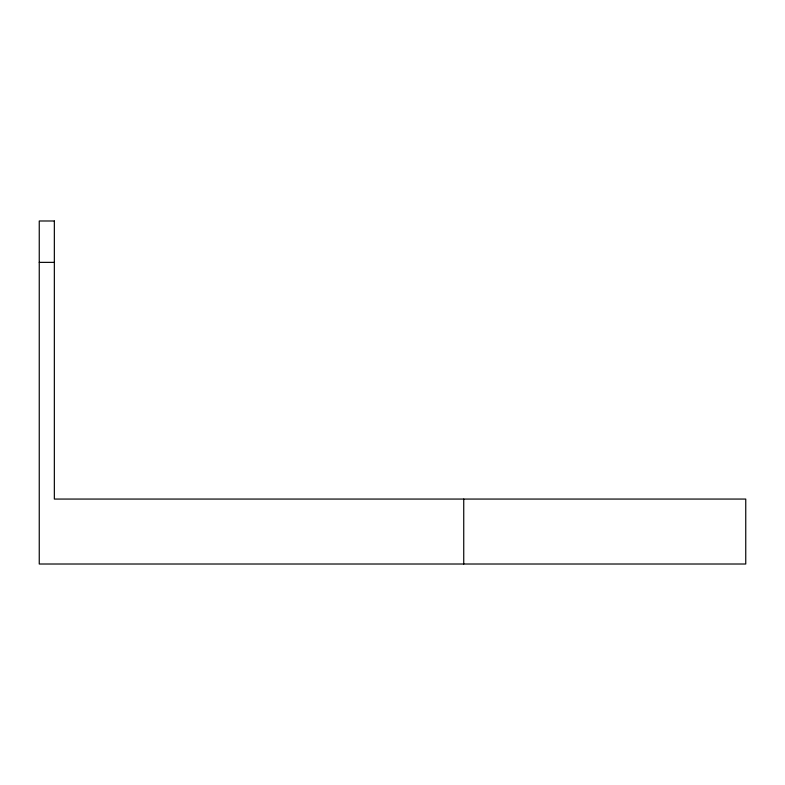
<?xml version="1.0" encoding="UTF-8"?>
<svg xmlns="http://www.w3.org/2000/svg" width="785" height="785" viewBox="0 0 785 785"><rect width="100%" height="100%" fill="white"/><g stroke="black" fill="none" stroke-linecap="round" stroke-linejoin="round"><path stroke-width="1.18" d="M39.25 262.367L54.342 262.367M463.739 499.064L463.739 564.013M54.342 220.987L39.25 220.987L39.25 564.013L745.75 564.013L745.75 499.064L54.342 499.064L54.342 220.987"/></g></svg>
